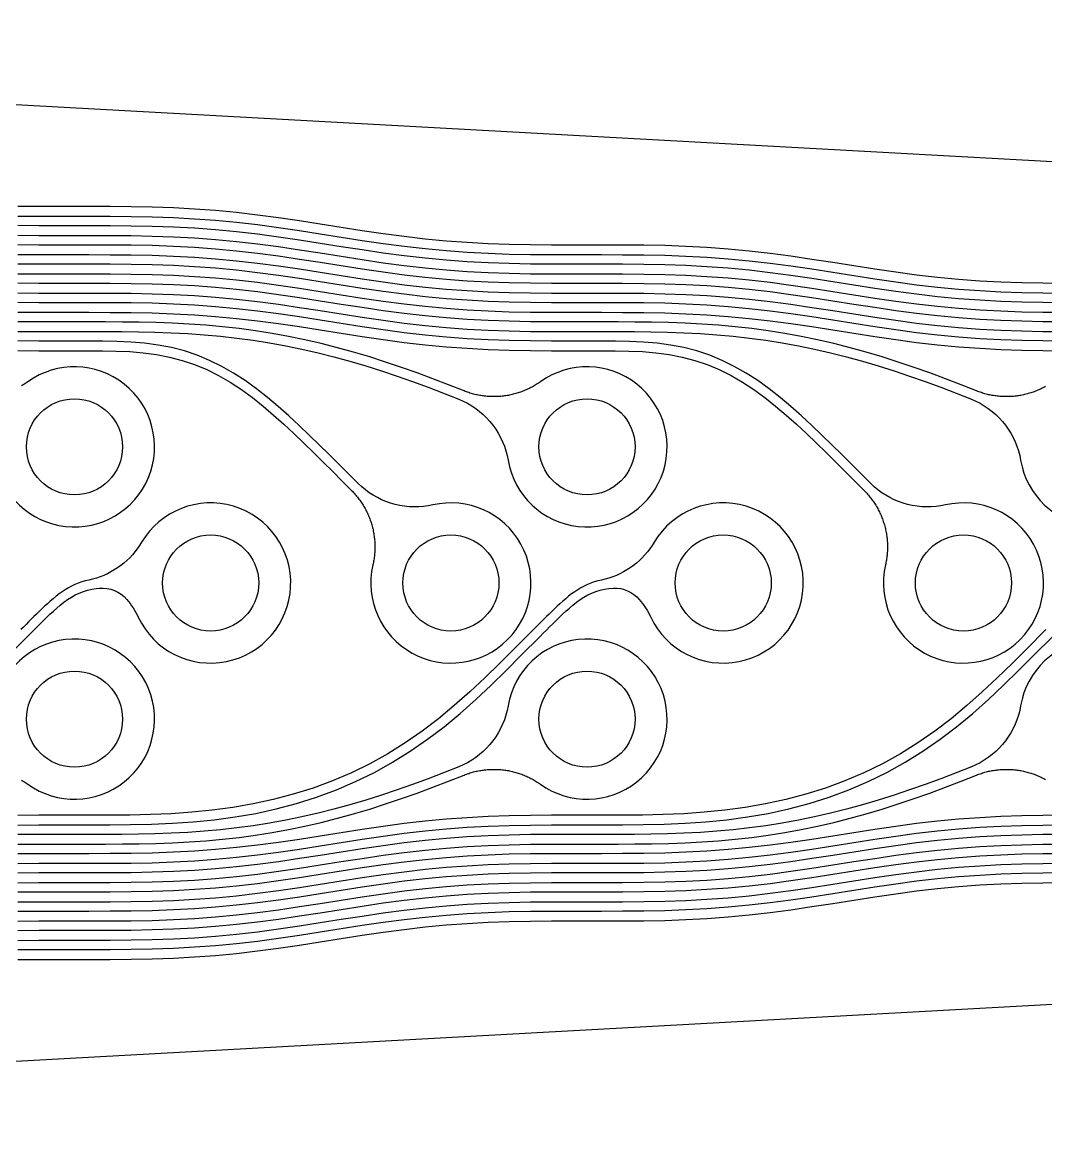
# Model space of a CAD drawing. Header units: millimetres. Extents: x 0 to 17.9, y 0 to 7.6.
# Drawn here: x 17.1205 to 17.4399, y 3.65 to 4 of the extents above; entities that cross this region are included whole.
import ezdxf

# ---------------------------------------------------------------- set-up
doc = ezdxf.new("R2010")
doc.units = ezdxf.units.MM
doc.header["$MEASUREMENT"] = 0
doc.layers.add('Insulation', color=112, linetype='Continuous')
doc.layers.add('Metal', color=52, linetype='Continuous')

msp = doc.modelspace()

# ---------------------------------------------------------------- linework, layer by layer
at = {"layer": 'Insulation'}
msp.add_lwpolyline([(11.14, 4), (16.65229, 4), (17.77679, 3.93821), (17.89, 3.825), (17.77679, 3.71179), (16.65229, 3.65), (11.14, 3.65)], dxfattribs=at)
for centre in [(17.13679, 3.8675), (17.29679, 3.8675), (17.17929, 3.825), (17.25429, 3.825), (17.33929, 3.825), (17.41429, 3.825), (17.13679, 3.7825), (17.29679, 3.7825)]:
    msp.add_circle(centre, 0.015, dxfattribs=at)
at = {"layer": 'Metal'}
for points in [[(17.44569, 3.91851), (17.4391, 3.91856), (17.43251, 3.91869), (17.42593, 3.91892), (17.41935, 3.91927), (17.41279, 3.91976), (17.40623, 3.92038), (17.39968, 3.92113), (17.39313, 3.922), (17.38659, 3.92296), (17.38006, 3.92398), (17.37352, 3.92502), (17.36699, 3.92604), (17.36045, 3.927), (17.3539, 3.92787), (17.34735, 3.92862), (17.34079, 3.92924), (17.33422, 3.92973), (17.32765, 3.93008), (17.32107, 3.93031), (17.31448, 3.93044), (17.30789, 3.93049), (17.30129, 3.9305), (17.29229, 3.9305), (17.28569, 3.93051), (17.2791, 3.93056), (17.27251, 3.93069), (17.26593, 3.93092), (17.25935, 3.93127), (17.25279, 3.93176), (17.24623, 3.93238), (17.23968, 3.93313), (17.23313, 3.934), (17.22659, 3.93496), (17.22006, 3.93598), (17.21352, 3.93702), (17.20699, 3.93804), (17.20045, 3.939), (17.1939, 3.93987), (17.18735, 3.94062), (17.18079, 3.94124), (17.17422, 3.94173), (17.16765, 3.94208), (17.16107, 3.94231), (17.15448, 3.94244), (17.14789, 3.94249), (17.14129, 3.9425), (17.13229, 3.9425), (17.12569, 3.94251), (17.1191, 3.94256)], [(17.1191, 3.93956), (17.12569, 3.93951), (17.13229, 3.9395), (17.14129, 3.9395), (17.14789, 3.93949), (17.15448, 3.93944), (17.16107, 3.93931), (17.16765, 3.93908), (17.17422, 3.93873), (17.18079, 3.93824), (17.18735, 3.93762), (17.1939, 3.93687), (17.20045, 3.936), (17.20699, 3.93504), (17.21352, 3.93402), (17.22006, 3.93298), (17.22659, 3.93196), (17.23313, 3.931), (17.23968, 3.93013), (17.24623, 3.92938), (17.25279, 3.92876), (17.25935, 3.92827), (17.26593, 3.92792), (17.27251, 3.92769), (17.2791, 3.92756), (17.28569, 3.92751), (17.29229, 3.9275), (17.30129, 3.9275), (17.30789, 3.92749), (17.31448, 3.92744), (17.32107, 3.92731), (17.32765, 3.92708), (17.33422, 3.92673), (17.34079, 3.92624), (17.34735, 3.92562), (17.3539, 3.92487), (17.36045, 3.924), (17.36699, 3.92304), (17.37352, 3.92202), (17.38006, 3.92098), (17.38659, 3.91996), (17.39313, 3.919), (17.39968, 3.91813), (17.40623, 3.91738), (17.41279, 3.91676), (17.41935, 3.91627), (17.42593, 3.91592), (17.43251, 3.91569), (17.4391, 3.91556), (17.44569, 3.91551)], [(17.44569, 3.91251), (17.4391, 3.91256), (17.43251, 3.91269), (17.42593, 3.91292), (17.41935, 3.91327), (17.41279, 3.91376), (17.40623, 3.91438), (17.39968, 3.91513), (17.39313, 3.916), (17.38659, 3.91696), (17.38006, 3.91798), (17.37352, 3.91902), (17.36699, 3.92004), (17.36045, 3.921), (17.3539, 3.92187), (17.34735, 3.92262), (17.34079, 3.92324), (17.33422, 3.92373), (17.32765, 3.92408), (17.32107, 3.92431), (17.31448, 3.92444), (17.30789, 3.92449), (17.30129, 3.9245), (17.29229, 3.9245), (17.28569, 3.92451), (17.2791, 3.92456), (17.27251, 3.92469), (17.26593, 3.92492), (17.25935, 3.92527), (17.25279, 3.92576), (17.24623, 3.92638), (17.23968, 3.92713), (17.23313, 3.928), (17.22659, 3.92896), (17.22006, 3.92998), (17.21352, 3.93102), (17.20699, 3.93204), (17.20045, 3.933), (17.1939, 3.93387), (17.18735, 3.93462), (17.18079, 3.93524), (17.17422, 3.93573), (17.16765, 3.93608), (17.16107, 3.93631), (17.15448, 3.93644), (17.14789, 3.93649), (17.14129, 3.9365), (17.13229, 3.9365), (17.12569, 3.93651), (17.1191, 3.93656)], [(17.1191, 3.93356), (17.12569, 3.93351), (17.13229, 3.9335), (17.14129, 3.9335), (17.14789, 3.93349), (17.15448, 3.93344), (17.16107, 3.93331), (17.16765, 3.93308), (17.17422, 3.93273), (17.18079, 3.93224), (17.18735, 3.93162), (17.1939, 3.93087), (17.20045, 3.93), (17.20699, 3.92904), (17.21352, 3.92802), (17.22006, 3.92698), (17.22659, 3.92596), (17.23313, 3.925), (17.23968, 3.92413), (17.24623, 3.92338), (17.25279, 3.92276), (17.25935, 3.92227), (17.26593, 3.92192), (17.27251, 3.92169), (17.2791, 3.92156), (17.28569, 3.92151), (17.29229, 3.9215), (17.30129, 3.9215), (17.30789, 3.92149), (17.31448, 3.92144), (17.32107, 3.92131), (17.32765, 3.92108), (17.33422, 3.92073), (17.34079, 3.92024), (17.34735, 3.91962), (17.3539, 3.91887), (17.36045, 3.918), (17.36699, 3.91704), (17.37352, 3.91602), (17.38006, 3.91498), (17.38659, 3.91396), (17.39313, 3.913), (17.39968, 3.91213), (17.40623, 3.91138), (17.41279, 3.91076), (17.41935, 3.91027), (17.42593, 3.90992), (17.43251, 3.90969), (17.4391, 3.90956), (17.44569, 3.90951)], [(17.44569, 3.90651), (17.4391, 3.90656), (17.43251, 3.90669), (17.42593, 3.90692), (17.41935, 3.90727), (17.41279, 3.90776), (17.40623, 3.90838), (17.39968, 3.90913), (17.39313, 3.91), (17.38659, 3.91096), (17.38006, 3.91198), (17.37352, 3.91302), (17.36699, 3.91404), (17.36045, 3.915), (17.3539, 3.91587), (17.34735, 3.91662), (17.34079, 3.91724), (17.33422, 3.91773), (17.32765, 3.91808), (17.32107, 3.91831), (17.31448, 3.91844), (17.30789, 3.91849), (17.30129, 3.9185), (17.29229, 3.9185), (17.28569, 3.91851), (17.2791, 3.91856), (17.27251, 3.91869), (17.26593, 3.91892), (17.25935, 3.91927), (17.25279, 3.91976), (17.24623, 3.92038), (17.23968, 3.92113), (17.23313, 3.922), (17.22659, 3.92296), (17.22006, 3.92398), (17.21352, 3.92502), (17.20699, 3.92604), (17.20045, 3.927), (17.1939, 3.92787), (17.18735, 3.92862), (17.18079, 3.92924), (17.17422, 3.92973), (17.16765, 3.93008), (17.16107, 3.93031), (17.15448, 3.93044), (17.14789, 3.93049), (17.14129, 3.9305), (17.13229, 3.9305), (17.12569, 3.93051), (17.1191, 3.93056)], [(17.1191, 3.92756), (17.12569, 3.92751), (17.13229, 3.9275), (17.14129, 3.9275), (17.14789, 3.92749), (17.15448, 3.92744), (17.16107, 3.92731), (17.16765, 3.92708), (17.17422, 3.92673), (17.18079, 3.92624), (17.18735, 3.92562), (17.1939, 3.92487), (17.20045, 3.924), (17.20699, 3.92304), (17.21352, 3.92202), (17.22006, 3.92098), (17.22659, 3.91996), (17.23313, 3.919), (17.23968, 3.91813), (17.24623, 3.91738), (17.25279, 3.91676), (17.25935, 3.91627), (17.26593, 3.91592), (17.27251, 3.91569), (17.2791, 3.91556), (17.28569, 3.91551), (17.29229, 3.9155), (17.30129, 3.9155), (17.30789, 3.91549), (17.31448, 3.91544), (17.32107, 3.91531), (17.32765, 3.91508), (17.33422, 3.91473), (17.34079, 3.91424), (17.34735, 3.91362), (17.3539, 3.91287), (17.36045, 3.912), (17.36699, 3.91104), (17.37352, 3.91002), (17.38006, 3.90898), (17.38659, 3.90796), (17.39313, 3.907), (17.39968, 3.90613), (17.40623, 3.90538), (17.41279, 3.90476), (17.41935, 3.90427), (17.42593, 3.90392), (17.43251, 3.90369), (17.4391, 3.90356), (17.44569, 3.90351)], [(17.44569, 3.90051), (17.4391, 3.90056), (17.43251, 3.90069), (17.42593, 3.90092), (17.41935, 3.90127), (17.41279, 3.90176), (17.40623, 3.90238), (17.39968, 3.90313), (17.39313, 3.904), (17.38659, 3.90496), (17.38006, 3.90598), (17.37352, 3.90702), (17.36699, 3.90804), (17.36045, 3.909), (17.3539, 3.90987), (17.34735, 3.91062), (17.34079, 3.91124), (17.33422, 3.91173), (17.32765, 3.91208), (17.32107, 3.91231), (17.31448, 3.91244), (17.30789, 3.91249), (17.30129, 3.9125), (17.29229, 3.9125), (17.28569, 3.91251), (17.2791, 3.91256), (17.27251, 3.91269), (17.26593, 3.91292), (17.25935, 3.91327), (17.25279, 3.91376), (17.24623, 3.91438), (17.23968, 3.91513), (17.23313, 3.916), (17.22659, 3.91696), (17.22006, 3.91798), (17.21352, 3.91902), (17.20699, 3.92004), (17.20045, 3.921), (17.1939, 3.92187), (17.18735, 3.92262), (17.18079, 3.92324), (17.17422, 3.92373), (17.16765, 3.92408), (17.16107, 3.92431), (17.15448, 3.92444), (17.14789, 3.92449), (17.14129, 3.9245), (17.13229, 3.9245), (17.12569, 3.92451), (17.1191, 3.92456)], [(17.1191, 3.92156), (17.12569, 3.92151), (17.13229, 3.9215), (17.14129, 3.9215), (17.14789, 3.92149), (17.15448, 3.92144), (17.16107, 3.92131), (17.16765, 3.92108), (17.17422, 3.92073), (17.18079, 3.92024), (17.18735, 3.91962), (17.1939, 3.91887), (17.20045, 3.918), (17.20699, 3.91704), (17.21352, 3.91602), (17.22006, 3.91498), (17.22659, 3.91396), (17.23313, 3.913), (17.23968, 3.91213), (17.24623, 3.91138), (17.25279, 3.91076), (17.25935, 3.91027), (17.26593, 3.90992), (17.27251, 3.90969), (17.2791, 3.90956), (17.28569, 3.90951), (17.29229, 3.9095), (17.30129, 3.9095), (17.30789, 3.90949), (17.31448, 3.90944), (17.32107, 3.90931), (17.32765, 3.90908), (17.33422, 3.90873), (17.34079, 3.90824), (17.34735, 3.90762), (17.3539, 3.90687), (17.36045, 3.906), (17.36699, 3.90504), (17.37352, 3.90402), (17.38006, 3.90298), (17.38659, 3.90196), (17.39313, 3.901), (17.39968, 3.90013), (17.40623, 3.89938), (17.41279, 3.89876), (17.41935, 3.89827), (17.42593, 3.89792), (17.43251, 3.89769), (17.4391, 3.89756), (17.44569, 3.89751)], [(17.43993, 3.88636), (17.43959, 3.88617), (17.43924, 3.88599), (17.43889, 3.88581), (17.43854, 3.88564), (17.43819, 3.88547), (17.43783, 3.88531), (17.43747, 3.88516), (17.43711, 3.88501), (17.43675, 3.88486), (17.43638, 3.88472), (17.43601, 3.88459), (17.43564, 3.88446), (17.43527, 3.88434), (17.43489, 3.88422), (17.43452, 3.88411), (17.43414, 3.88401), (17.43376, 3.88391), (17.43338, 3.88382), (17.433, 3.88374), (17.43262, 3.88366), (17.43223, 3.88358), (17.43185, 3.88351), (17.43146, 3.88345), (17.43107, 3.8834), (17.43069, 3.88335), (17.4303, 3.8833), (17.42991, 3.88326), (17.42952, 3.88323), (17.42913, 3.88321), (17.42873, 3.88319), (17.42834, 3.88318), (17.42795, 3.88317), (17.42756, 3.88317), (17.42717, 3.88317), (17.42677, 3.88318), (17.42638, 3.8832), (17.42599, 3.88323), (17.4256, 3.88325), (17.42521, 3.88329), (17.42482, 3.88333), (17.42444, 3.88338), (17.42405, 3.88343), (17.42366, 3.88349), (17.42328, 3.88356), (17.4229, 3.88363), (17.42251, 3.88371), (17.42213, 3.88379), (17.42175, 3.88388), (17.42137, 3.88398), (17.421, 3.88408), (17.42062, 3.88419), (17.42025, 3.8843), (17.41987, 3.88442), (17.4195, 3.88455), (17.41913, 3.88468), (17.41877, 3.88482), (17.4184, 3.88496), (17.41355, 3.88688), (17.40868, 3.88875), (17.40378, 3.89057), (17.39886, 3.89231), (17.39391, 3.89398), (17.38894, 3.89556), (17.38393, 3.89705), (17.37889, 3.89843), (17.37383, 3.89972), (17.36874, 3.90089), (17.36363, 3.90194), (17.3585, 3.90288), (17.35334, 3.9037), (17.34818, 3.9044), (17.343, 3.90498), (17.3378, 3.90545), (17.3326, 3.90582), (17.32739, 3.9061), (17.32218, 3.90629), (17.31696, 3.90641), (17.31174, 3.90647), (17.30651, 3.9065), (17.30129, 3.9065), (17.29229, 3.9065), (17.28569, 3.90651), (17.2791, 3.90656), (17.27251, 3.90669), (17.26593, 3.90692), (17.25935, 3.90727), (17.25279, 3.90776), (17.24623, 3.90838), (17.23968, 3.90913), (17.23313, 3.91), (17.22659, 3.91096), (17.22006, 3.91198), (17.21352, 3.91302), (17.20699, 3.91404), (17.20045, 3.915), (17.1939, 3.91587), (17.18735, 3.91662), (17.18079, 3.91724), (17.17422, 3.91773), (17.16765, 3.91808), (17.16107, 3.91831), (17.15448, 3.91844), (17.14789, 3.91849), (17.14129, 3.9185), (17.13229, 3.9185), (17.12569, 3.91851), (17.1191, 3.91856)], [(17.44005, 3.81045), (17.43405, 3.80445), (17.42947, 3.7999), (17.42486, 3.79539), (17.42016, 3.79098), (17.41535, 3.78671), (17.41041, 3.78262), (17.40531, 3.77874), (17.40005, 3.77509), (17.39461, 3.7717), (17.389, 3.76858), (17.38323, 3.76575), (17.37731, 3.76322), (17.37126, 3.76099), (17.3651, 3.75905), (17.35885, 3.7574), (17.35254, 3.75603), (17.34618, 3.75492), (17.33979, 3.75406), (17.33338, 3.75343), (17.32696, 3.75298), (17.32054, 3.75271), (17.31412, 3.75256), (17.3077, 3.75251), (17.30129, 3.7525), (17.29229, 3.7525), (17.28569, 3.75249), (17.2791, 3.75244), (17.27251, 3.75231), (17.26593, 3.75208), (17.25935, 3.75173), (17.25279, 3.75124), (17.24623, 3.75062), (17.23968, 3.74987), (17.23313, 3.749), (17.22659, 3.74804), (17.22006, 3.74702), (17.21352, 3.74598), (17.20699, 3.74496), (17.20045, 3.744), (17.1939, 3.74313), (17.18735, 3.74238), (17.18079, 3.74176), (17.17422, 3.74127), (17.16765, 3.74092), (17.16107, 3.74069), (17.15448, 3.74056), (17.14789, 3.74051), (17.14129, 3.7405), (17.13229, 3.7405), (17.12569, 3.74049), (17.1191, 3.74044)], [(17.1191, 3.73744), (17.12569, 3.73749), (17.13229, 3.7375), (17.14129, 3.7375), (17.14789, 3.73751), (17.15448, 3.73756), (17.16107, 3.73769), (17.16765, 3.73792), (17.17422, 3.73827), (17.18079, 3.73876), (17.18735, 3.73938), (17.1939, 3.74013), (17.20045, 3.741), (17.20699, 3.74196), (17.21352, 3.74298), (17.22006, 3.74402), (17.22659, 3.74504), (17.23313, 3.746), (17.23968, 3.74687), (17.24623, 3.74762), (17.25279, 3.74824), (17.25935, 3.74873), (17.26593, 3.74908), (17.27251, 3.74931), (17.2791, 3.74944), (17.28569, 3.74949), (17.29229, 3.7495), (17.30129, 3.7495), (17.30781, 3.74951), (17.31432, 3.74956), (17.32085, 3.74971), (17.32737, 3.74999), (17.33389, 3.75044), (17.34041, 3.75109), (17.3469, 3.75197), (17.35336, 3.75309), (17.35977, 3.75449), (17.36612, 3.75617), (17.37238, 3.75814), (17.37853, 3.76042), (17.38455, 3.76299), (17.39041, 3.76587), (17.3961, 3.76904), (17.40162, 3.77249), (17.40697, 3.7762), (17.41215, 3.78014), (17.41717, 3.7843), (17.42206, 3.78864), (17.42683, 3.79312), (17.43152, 3.7977), (17.43617, 3.80233), (17.44217, 3.80833)], [(17.1191, 3.73144), (17.12569, 3.73149), (17.13229, 3.7315), (17.14129, 3.7315), (17.14789, 3.73151), (17.15448, 3.73156), (17.16107, 3.73169), (17.16765, 3.73192), (17.17422, 3.73227), (17.18079, 3.73276), (17.18735, 3.73338), (17.1939, 3.73413), (17.20045, 3.735), (17.20699, 3.73596), (17.21352, 3.73698), (17.22006, 3.73802), (17.22659, 3.73904), (17.23313, 3.74), (17.23968, 3.74087), (17.24623, 3.74162), (17.25279, 3.74224), (17.25935, 3.74273), (17.26593, 3.74308), (17.27251, 3.74331), (17.2791, 3.74344), (17.28569, 3.74349), (17.29229, 3.7435), (17.30129, 3.7435), (17.30651, 3.7435), (17.31174, 3.74353), (17.31696, 3.74359), (17.32218, 3.74371), (17.32739, 3.7439), (17.3326, 3.74418), (17.3378, 3.74455), (17.343, 3.74502), (17.34818, 3.7456), (17.35334, 3.7463), (17.3585, 3.74712), (17.36363, 3.74806), (17.36874, 3.74911), (17.37383, 3.75028), (17.37889, 3.75157), (17.38393, 3.75295), (17.38894, 3.75444), (17.39391, 3.75602), (17.39886, 3.75769), (17.40378, 3.75943), (17.40868, 3.76125), (17.41355, 3.76312), (17.4184, 3.76504), (17.41877, 3.76518), (17.41913, 3.76532), (17.4195, 3.76545), (17.41987, 3.76558), (17.42025, 3.7657), (17.42062, 3.76581), (17.421, 3.76592), (17.42137, 3.76602), (17.42175, 3.76612), (17.42213, 3.76621), (17.42252, 3.76629), (17.4229, 3.76637), (17.42328, 3.76644), (17.42367, 3.76651), (17.42406, 3.76657), (17.42445, 3.76662), (17.42483, 3.76667), (17.42522, 3.76671), (17.42561, 3.76675), (17.42601, 3.76678), (17.4264, 3.7668), (17.42679, 3.76682), (17.42718, 3.76683), (17.42757, 3.76683), (17.42796, 3.76683), (17.42835, 3.76682), (17.42875, 3.76681), (17.42914, 3.76679), (17.42953, 3.76677), (17.42992, 3.76673), (17.43031, 3.7667), (17.43069, 3.76665), (17.43108, 3.7666), (17.43147, 3.76655), (17.43186, 3.76649), (17.43224, 3.76642), (17.43263, 3.76634), (17.43301, 3.76626), (17.43339, 3.76618), (17.43378, 3.76608), (17.43415, 3.76599), (17.43453, 3.76588), (17.43491, 3.76577), (17.43528, 3.76566), (17.43565, 3.76553), (17.43602, 3.76541), (17.43639, 3.76527), (17.43676, 3.76514), (17.43712, 3.76499), (17.43748, 3.76484), (17.43784, 3.76469), (17.43819, 3.76452), (17.43855, 3.76436), (17.4389, 3.76419), (17.43925, 3.76401), (17.43959, 3.76382), (17.43993, 3.76364)], [(17.44569, 3.75249), (17.4391, 3.75244), (17.43251, 3.75231), (17.42593, 3.75208), (17.41935, 3.75173), (17.41279, 3.75124), (17.40623, 3.75062), (17.39968, 3.74987), (17.39313, 3.749), (17.38659, 3.74804), (17.38006, 3.74702), (17.37352, 3.74598), (17.36699, 3.74496), (17.36045, 3.744), (17.3539, 3.74313), (17.34735, 3.74238), (17.34079, 3.74176), (17.33422, 3.74127), (17.32765, 3.74092), (17.32107, 3.74069), (17.31448, 3.74056), (17.30789, 3.74051), (17.30129, 3.7405), (17.29229, 3.7405), (17.28569, 3.74049), (17.2791, 3.74044), (17.27251, 3.74031), (17.26593, 3.74008), (17.25935, 3.73973), (17.25279, 3.73924), (17.24623, 3.73862), (17.23968, 3.73787), (17.23313, 3.737), (17.22659, 3.73604), (17.22006, 3.73502), (17.21352, 3.73398), (17.20699, 3.73296), (17.20045, 3.732), (17.1939, 3.73113), (17.18735, 3.73038), (17.18079, 3.72976), (17.17422, 3.72927), (17.16765, 3.72892), (17.16107, 3.72869), (17.15448, 3.72856), (17.14789, 3.72851), (17.14129, 3.7285), (17.13229, 3.7285), (17.12569, 3.72849), (17.1191, 3.72844)], [(17.1191, 3.72544), (17.12569, 3.72549), (17.13229, 3.7255), (17.14129, 3.7255), (17.14789, 3.72551), (17.15448, 3.72556), (17.16107, 3.72569), (17.16765, 3.72592), (17.17422, 3.72627), (17.18079, 3.72676), (17.18735, 3.72738), (17.1939, 3.72813), (17.20045, 3.729), (17.20699, 3.72996), (17.21352, 3.73098), (17.22006, 3.73202), (17.22659, 3.73304), (17.23313, 3.734), (17.23968, 3.73487), (17.24623, 3.73562), (17.25279, 3.73624), (17.25935, 3.73673), (17.26593, 3.73708), (17.27251, 3.73731), (17.2791, 3.73744), (17.28569, 3.73749), (17.29229, 3.7375), (17.30129, 3.7375), (17.30789, 3.73751), (17.31448, 3.73756), (17.32107, 3.73769), (17.32765, 3.73792), (17.33422, 3.73827), (17.34079, 3.73876), (17.34735, 3.73938), (17.3539, 3.74013), (17.36045, 3.741), (17.36699, 3.74196), (17.37352, 3.74298), (17.38006, 3.74402), (17.38659, 3.74504), (17.39313, 3.746), (17.39968, 3.74687), (17.40623, 3.74762), (17.41279, 3.74824), (17.41935, 3.74873), (17.42593, 3.74908), (17.43251, 3.74931), (17.4391, 3.74944), (17.44569, 3.74949)], [(17.44569, 3.74649), (17.4391, 3.74644), (17.43251, 3.74631), (17.42593, 3.74608), (17.41935, 3.74573), (17.41279, 3.74524), (17.40623, 3.74462), (17.39968, 3.74387), (17.39313, 3.743), (17.38659, 3.74204), (17.38006, 3.74102), (17.37352, 3.73998), (17.36699, 3.73896), (17.36045, 3.738), (17.3539, 3.73713), (17.34735, 3.73638), (17.34079, 3.73576), (17.33422, 3.73527), (17.32765, 3.73492), (17.32107, 3.73469), (17.31448, 3.73456), (17.30789, 3.73451), (17.30129, 3.7345), (17.29229, 3.7345), (17.28569, 3.73449), (17.2791, 3.73444), (17.27251, 3.73431), (17.26593, 3.73408), (17.25935, 3.73373), (17.25279, 3.73324), (17.24623, 3.73262), (17.23968, 3.73187), (17.23313, 3.731), (17.22659, 3.73004), (17.22006, 3.72902), (17.21352, 3.72798), (17.20699, 3.72696), (17.20045, 3.726), (17.1939, 3.72513), (17.18735, 3.72438), (17.18079, 3.72376), (17.17422, 3.72327), (17.16765, 3.72292), (17.16107, 3.72269), (17.15448, 3.72256), (17.14789, 3.72251), (17.14129, 3.7225), (17.13229, 3.7225), (17.12569, 3.72249), (17.1191, 3.72244)], [(17.1191, 3.71944), (17.12569, 3.71949), (17.13229, 3.7195), (17.14129, 3.7195), (17.14789, 3.71951), (17.15448, 3.71956), (17.16107, 3.71969), (17.16765, 3.71992), (17.17422, 3.72027), (17.18079, 3.72076), (17.18735, 3.72138), (17.1939, 3.72213), (17.20045, 3.723), (17.20699, 3.72396), (17.21352, 3.72498), (17.22006, 3.72602), (17.22659, 3.72704), (17.23313, 3.728), (17.23968, 3.72887), (17.24623, 3.72962), (17.25279, 3.73024), (17.25935, 3.73073), (17.26593, 3.73108), (17.27251, 3.73131), (17.2791, 3.73144), (17.28569, 3.73149), (17.29229, 3.7315), (17.30129, 3.7315), (17.30789, 3.73151), (17.31448, 3.73156), (17.32107, 3.73169), (17.32765, 3.73192), (17.33422, 3.73227), (17.34079, 3.73276), (17.34735, 3.73338), (17.3539, 3.73413), (17.36045, 3.735), (17.36699, 3.73596), (17.37352, 3.73698), (17.38006, 3.73802), (17.38659, 3.73904), (17.39313, 3.74), (17.39968, 3.74087), (17.40623, 3.74162), (17.41279, 3.74224), (17.41935, 3.74273), (17.42593, 3.74308), (17.43251, 3.74331), (17.4391, 3.74344), (17.44569, 3.74349)], [(17.44569, 3.74049), (17.4391, 3.74044), (17.43251, 3.74031), (17.42593, 3.74008), (17.41935, 3.73973), (17.41279, 3.73924), (17.40623, 3.73862), (17.39968, 3.73787), (17.39313, 3.737), (17.38659, 3.73604), (17.38006, 3.73502), (17.37352, 3.73398), (17.36699, 3.73296), (17.36045, 3.732), (17.3539, 3.73113), (17.34735, 3.73038), (17.34079, 3.72976), (17.33422, 3.72927), (17.32765, 3.72892), (17.32107, 3.72869), (17.31448, 3.72856), (17.30789, 3.72851), (17.30129, 3.7285), (17.29229, 3.7285), (17.28569, 3.72849), (17.2791, 3.72844), (17.27251, 3.72831), (17.26593, 3.72808), (17.25935, 3.72773), (17.25279, 3.72724), (17.24623, 3.72662), (17.23968, 3.72587), (17.23313, 3.725), (17.22659, 3.72404), (17.22006, 3.72302), (17.21352, 3.72198), (17.20699, 3.72096), (17.20045, 3.72), (17.1939, 3.71913), (17.18735, 3.71838), (17.18079, 3.71776), (17.17422, 3.71727), (17.16765, 3.71692), (17.16107, 3.71669), (17.15448, 3.71656), (17.14789, 3.71651), (17.14129, 3.7165), (17.13229, 3.7165), (17.12569, 3.71649), (17.1191, 3.71644)], [(17.1191, 3.71344), (17.12569, 3.71349), (17.13229, 3.7135), (17.14129, 3.7135), (17.14789, 3.71351), (17.15448, 3.71356), (17.16107, 3.71369), (17.16765, 3.71392), (17.17422, 3.71427), (17.18079, 3.71476), (17.18735, 3.71538), (17.1939, 3.71613), (17.20045, 3.717), (17.20699, 3.71796), (17.21352, 3.71898), (17.22006, 3.72002), (17.22659, 3.72104), (17.23313, 3.722), (17.23968, 3.72287), (17.24623, 3.72362), (17.25279, 3.72424), (17.25935, 3.72473), (17.26593, 3.72508), (17.27251, 3.72531), (17.2791, 3.72544), (17.28569, 3.72549), (17.29229, 3.7255), (17.30129, 3.7255), (17.30789, 3.72551), (17.31448, 3.72556), (17.32107, 3.72569), (17.32765, 3.72592), (17.33422, 3.72627), (17.34079, 3.72676), (17.34735, 3.72738), (17.3539, 3.72813), (17.36045, 3.729), (17.36699, 3.72996), (17.37352, 3.73098), (17.38006, 3.73202), (17.38659, 3.73304), (17.39313, 3.734), (17.39968, 3.73487), (17.40623, 3.73562), (17.41279, 3.73624), (17.41935, 3.73673), (17.42593, 3.73708), (17.43251, 3.73731), (17.4391, 3.73744), (17.44569, 3.73749)], [(17.44569, 3.73449), (17.4391, 3.73444), (17.43251, 3.73431), (17.42593, 3.73408), (17.41935, 3.73373), (17.41279, 3.73324), (17.40623, 3.73262), (17.39968, 3.73187), (17.39313, 3.731), (17.38659, 3.73004), (17.38006, 3.72902), (17.37352, 3.72798), (17.36699, 3.72696), (17.36045, 3.726), (17.3539, 3.72513), (17.34735, 3.72438), (17.34079, 3.72376), (17.33422, 3.72327), (17.32765, 3.72292), (17.32107, 3.72269), (17.31448, 3.72256), (17.30789, 3.72251), (17.30129, 3.7225), (17.29229, 3.7225), (17.28569, 3.72249), (17.2791, 3.72244), (17.27251, 3.72231), (17.26593, 3.72208), (17.25935, 3.72173), (17.25279, 3.72124), (17.24623, 3.72062), (17.23968, 3.71987), (17.23313, 3.719), (17.22659, 3.71804), (17.22006, 3.71702), (17.21352, 3.71598), (17.20699, 3.71496), (17.20045, 3.714), (17.1939, 3.71313), (17.18735, 3.71238), (17.18079, 3.71176), (17.17422, 3.71127), (17.16765, 3.71092), (17.16107, 3.71069), (17.15448, 3.71056), (17.14789, 3.71051), (17.14129, 3.7105), (17.13229, 3.7105), (17.12569, 3.71049), (17.1191, 3.71044)], [(17.1191, 3.70744), (17.12569, 3.70749), (17.13229, 3.7075), (17.14129, 3.7075), (17.14789, 3.70751), (17.15448, 3.70756), (17.16107, 3.70769), (17.16765, 3.70792), (17.17422, 3.70827), (17.18079, 3.70876), (17.18735, 3.70938), (17.1939, 3.71013), (17.20045, 3.711), (17.20699, 3.71196), (17.21352, 3.71298), (17.22006, 3.71402), (17.22659, 3.71504), (17.23313, 3.716), (17.23968, 3.71687), (17.24623, 3.71762), (17.25279, 3.71824), (17.25935, 3.71873), (17.26593, 3.71908), (17.27251, 3.71931), (17.2791, 3.71944), (17.28569, 3.71949), (17.29229, 3.7195), (17.30129, 3.7195), (17.30789, 3.71951), (17.31448, 3.71956), (17.32107, 3.71969), (17.32765, 3.71992), (17.33422, 3.72027), (17.34079, 3.72076), (17.34735, 3.72138), (17.3539, 3.72213), (17.36045, 3.723), (17.36699, 3.72396), (17.37352, 3.72498), (17.38006, 3.72602), (17.38659, 3.72704), (17.39313, 3.728), (17.39968, 3.72887), (17.40623, 3.72962), (17.41279, 3.73024), (17.41935, 3.73073), (17.42593, 3.73108), (17.43251, 3.73131), (17.4391, 3.73144), (17.44569, 3.73149)]]:
    msp.add_lwpolyline(points, dxfattribs=at)
for points in [[(17.1191, 3.91556), (17.12569, 3.91551), (17.13229, 3.9155), (17.14129, 3.9155), (17.14789, 3.91549), (17.15448, 3.91544), (17.16107, 3.91531), (17.16765, 3.91508), (17.17422, 3.91473), (17.18079, 3.91424), (17.18735, 3.91362), (17.1939, 3.91287), (17.20045, 3.912), (17.20699, 3.91104), (17.21352, 3.91002), (17.22006, 3.90898), (17.22659, 3.90796), (17.23313, 3.907), (17.23968, 3.90613), (17.24623, 3.90538), (17.25279, 3.90476), (17.25935, 3.90427), (17.26593, 3.90392), (17.27251, 3.90369), (17.2791, 3.90356), (17.28569, 3.90351), (17.29229, 3.9035), (17.30129, 3.9035), (17.30644, 3.9035), (17.31159, 3.90347), (17.31674, 3.90341), (17.32188, 3.90329), (17.32702, 3.90311), (17.33216, 3.90284), (17.33729, 3.90248), (17.3424, 3.90201), (17.34751, 3.90144), (17.35261, 3.90076), (17.35769, 3.89996), (17.36275, 3.89904), (17.36779, 3.89801), (17.37281, 3.89686), (17.3778, 3.89561), (17.38277, 3.89425), (17.3877, 3.89279), (17.39261, 3.89124), (17.39749, 3.8896), (17.40235, 3.88789), (17.40718, 3.88611), (17.41198, 3.88427), (17.41677, 3.88238), (17.41814, 3.88178), (17.41948, 3.8811), (17.42078, 3.88034), (17.42203, 3.8795), (17.42323, 3.87859), (17.42437, 3.8776), (17.42545, 3.87656), (17.42646, 3.87545), (17.42741, 3.87428), (17.42828, 3.87305), (17.42907, 3.87177), (17.42979, 3.87045), (17.43043, 3.86909), (17.43099, 3.86769), (17.43146, 3.86626), (17.43184, 3.86481), (17.43214, 3.86333, 3.486501), (17.44224, 3.88783)], [(17.1191, 3.90956), (17.12569, 3.90951), (17.13229, 3.9095), (17.14129, 3.9095), (17.14789, 3.90949), (17.15448, 3.90944), (17.16107, 3.90931), (17.16765, 3.90908), (17.17422, 3.90873), (17.18079, 3.90824), (17.18735, 3.90762), (17.1939, 3.90687), (17.20045, 3.906), (17.20699, 3.90504), (17.21352, 3.90402), (17.22006, 3.90298), (17.22659, 3.90196), (17.23313, 3.901), (17.23968, 3.90013), (17.24623, 3.89938), (17.25279, 3.89876), (17.25935, 3.89827), (17.26593, 3.89792), (17.27251, 3.89769), (17.2791, 3.89756), (17.28569, 3.89751), (17.29229, 3.8975), (17.30129, 3.8975), (17.30558, 3.89749), (17.30984, 3.89742), (17.31408, 3.89722), (17.31826, 3.89687), (17.32238, 3.89631), (17.32643, 3.89552), (17.33039, 3.89448), (17.33427, 3.89317), (17.33806, 3.8916), (17.34176, 3.88976), (17.34536, 3.88768), (17.34888, 3.88537), (17.35231, 3.88287), (17.35565, 3.88022), (17.35893, 3.87744), (17.36214, 3.87458), (17.36528, 3.87166), (17.36838, 3.8687), (17.37142, 3.86573), (17.37443, 3.86275), (17.3774, 3.85979), (17.38034, 3.85684), (17.38327, 3.85391), (17.38355, 3.85362), (17.38382, 3.85334), (17.38409, 3.85305), (17.38435, 3.85275), (17.38461, 3.85245), (17.38486, 3.85215), (17.38511, 3.85184), (17.38535, 3.85153), (17.38559, 3.85122), (17.38583, 3.8509), (17.38606, 3.85058), (17.38628, 3.85025), (17.3865, 3.84992), (17.38671, 3.84959), (17.38692, 3.84926), (17.38712, 3.84892), (17.38732, 3.84857), (17.38751, 3.84823), (17.3877, 3.84788), (17.38788, 3.84753), (17.38806, 3.84717), (17.38823, 3.84682), (17.38839, 3.84646), (17.38855, 3.84609), (17.3887, 3.84573), (17.38885, 3.84536), (17.38899, 3.845), (17.38913, 3.84462), (17.38925, 3.84425), (17.38938, 3.84388), (17.3895, 3.8435), (17.38961, 3.84312), (17.38971, 3.84274), (17.38981, 3.84236), (17.38991, 3.84197), (17.38999, 3.84159), (17.39007, 3.8412), (17.39015, 3.84081), (17.39022, 3.84042), (17.39028, 3.84003), (17.39034, 3.83964), (17.39039, 3.83925), (17.39043, 3.83886), (17.39047, 3.83846), (17.3905, 3.83807), (17.39053, 3.83768), (17.39055, 3.83728), (17.39056, 3.83689), (17.39057, 3.83649), (17.39057, 3.8361), (17.39056, 3.83571), (17.39055, 3.83531), (17.39054, 3.83492), (17.39051, 3.83453), (17.39048, 3.83413), (17.39044, 3.83374), (17.3904, 3.83335), (17.39035, 3.83296), (17.3903, 3.83257), (17.39024, 3.83218), (17.39017, 3.83179), (17.3901, 3.8314), (17.39002, 3.83101), (17.38993, 3.83062, 3.486883), (17.40867, 3.84936), (17.40721, 3.84907), (17.40573, 3.84887), (17.40425, 3.84875), (17.40276, 3.84873), (17.40127, 3.84879), (17.39979, 3.84894), (17.39832, 3.84917), (17.39687, 3.8495), (17.39544, 3.84991), (17.39403, 3.8504), (17.39266, 3.85098), (17.39133, 3.85164), (17.39003, 3.85238), (17.38878, 3.85319), (17.38759, 3.85408), (17.38644, 3.85503), (17.38536, 3.85606), (17.38236, 3.85906), (17.37934, 3.86207), (17.3763, 3.86511), (17.37321, 3.86815), (17.37009, 3.87118), (17.36691, 3.8742), (17.36368, 3.87718), (17.36039, 3.8801), (17.35703, 3.88292), (17.35359, 3.88562), (17.35007, 3.88817), (17.34646, 3.89051), (17.34276, 3.89263), (17.33896, 3.8945), (17.33508, 3.8961), (17.3311, 3.89743), (17.32703, 3.89848), (17.32288, 3.89929), (17.31866, 3.89986), (17.31438, 3.90022), (17.31004, 3.90041), (17.30568, 3.90049), (17.30129, 3.9005), (17.29229, 3.9005), (17.28569, 3.90051), (17.2791, 3.90056), (17.27251, 3.90069), (17.26593, 3.90092), (17.25935, 3.90127), (17.25279, 3.90176), (17.24623, 3.90238), (17.23968, 3.90313), (17.23313, 3.904), (17.22659, 3.90496), (17.22006, 3.90598), (17.21352, 3.90702), (17.20699, 3.90804), (17.20045, 3.909), (17.1939, 3.90987), (17.18735, 3.91062), (17.18079, 3.91124), (17.17422, 3.91173), (17.16765, 3.91208), (17.16107, 3.91231), (17.15448, 3.91244), (17.14789, 3.91249), (17.14129, 3.9125), (17.13229, 3.9125), (17.12569, 3.91251), (17.1191, 3.91256)], [(17.1191, 3.90356), (17.12569, 3.90351), (17.13229, 3.9035), (17.14129, 3.9035), (17.14644, 3.9035), (17.15159, 3.90347), (17.15674, 3.90341), (17.16188, 3.90329), (17.16702, 3.90311), (17.17216, 3.90284), (17.17729, 3.90248), (17.1824, 3.90201), (17.18751, 3.90144), (17.19261, 3.90076), (17.19769, 3.89996), (17.20275, 3.89904), (17.20779, 3.89801), (17.21281, 3.89686), (17.2178, 3.89561), (17.22277, 3.89425), (17.2277, 3.89279), (17.23261, 3.89124), (17.23749, 3.8896), (17.24235, 3.88789), (17.24718, 3.88611), (17.25198, 3.88427), (17.25677, 3.88238), (17.25814, 3.88178), (17.25948, 3.8811), (17.26078, 3.88034), (17.26203, 3.8795), (17.26323, 3.87859), (17.26437, 3.8776), (17.26545, 3.87656), (17.26646, 3.87545), (17.26741, 3.87428), (17.26828, 3.87305), (17.26907, 3.87177), (17.26979, 3.87045), (17.27043, 3.86909), (17.27099, 3.86769), (17.27146, 3.86626), (17.27184, 3.86481), (17.27214, 3.86333, 3.486501), (17.28224, 3.88783), (17.28192, 3.88761), (17.2816, 3.88739), (17.28127, 3.88717), (17.28094, 3.88696), (17.28061, 3.88676), (17.28027, 3.88656), (17.27993, 3.88636), (17.27959, 3.88617), (17.27924, 3.88599), (17.27889, 3.88581), (17.27854, 3.88564), (17.27819, 3.88547), (17.27783, 3.88531), (17.27747, 3.88516), (17.27711, 3.88501), (17.27675, 3.88486), (17.27638, 3.88472), (17.27601, 3.88459), (17.27564, 3.88446), (17.27527, 3.88434), (17.27489, 3.88422), (17.27452, 3.88411), (17.27414, 3.88401), (17.27376, 3.88391), (17.27338, 3.88382), (17.273, 3.88374), (17.27262, 3.88366), (17.27223, 3.88358), (17.27185, 3.88351), (17.27146, 3.88345), (17.27107, 3.8834), (17.27069, 3.88335), (17.2703, 3.8833), (17.26991, 3.88326), (17.26952, 3.88323), (17.26913, 3.88321), (17.26873, 3.88319), (17.26834, 3.88318), (17.26795, 3.88317), (17.26756, 3.88317), (17.26717, 3.88317), (17.26677, 3.88318), (17.26638, 3.8832), (17.26599, 3.88323), (17.2656, 3.88325), (17.26521, 3.88329), (17.26482, 3.88333), (17.26444, 3.88338), (17.26405, 3.88343), (17.26366, 3.88349), (17.26328, 3.88356), (17.2629, 3.88363), (17.26251, 3.88371), (17.26213, 3.88379), (17.26175, 3.88388), (17.26137, 3.88398), (17.261, 3.88408), (17.26062, 3.88419), (17.26025, 3.8843), (17.25987, 3.88442), (17.2595, 3.88455), (17.25913, 3.88468), (17.25877, 3.88482), (17.2584, 3.88496), (17.25355, 3.88688), (17.24868, 3.88875), (17.24378, 3.89057), (17.23886, 3.89231), (17.23391, 3.89398), (17.22894, 3.89556), (17.22393, 3.89705), (17.21889, 3.89843), (17.21383, 3.89972), (17.20874, 3.90089), (17.20363, 3.90194), (17.1985, 3.90288), (17.19334, 3.9037), (17.18818, 3.9044), (17.183, 3.90498), (17.1778, 3.90545), (17.1726, 3.90582), (17.16739, 3.9061), (17.16218, 3.90629), (17.15696, 3.90641), (17.15174, 3.90647), (17.14651, 3.9065), (17.14129, 3.9065), (17.13229, 3.9065), (17.12569, 3.90651), (17.1191, 3.90656)], [(17.1191, 3.89756), (17.12569, 3.89751), (17.13229, 3.8975), (17.14129, 3.8975), (17.14558, 3.89749), (17.14984, 3.89742), (17.15408, 3.89722), (17.15826, 3.89687), (17.16238, 3.89631), (17.16643, 3.89552), (17.17039, 3.89448), (17.17427, 3.89317), (17.17806, 3.8916), (17.18176, 3.88976), (17.18536, 3.88768), (17.18888, 3.88537), (17.19231, 3.88287), (17.19565, 3.88022), (17.19893, 3.87744), (17.20214, 3.87458), (17.20528, 3.87166), (17.20838, 3.8687), (17.21142, 3.86573), (17.21443, 3.86275), (17.2174, 3.85979), (17.22034, 3.85684), (17.22327, 3.85391), (17.22355, 3.85362), (17.22382, 3.85334), (17.22409, 3.85305), (17.22435, 3.85275), (17.22461, 3.85245), (17.22486, 3.85215), (17.22511, 3.85184), (17.22535, 3.85153), (17.22559, 3.85122), (17.22583, 3.8509), (17.22606, 3.85058), (17.22628, 3.85025), (17.2265, 3.84992), (17.22671, 3.84959), (17.22692, 3.84926), (17.22712, 3.84892), (17.22732, 3.84857), (17.22751, 3.84823), (17.2277, 3.84788), (17.22788, 3.84753), (17.22806, 3.84717), (17.22823, 3.84682), (17.22839, 3.84646), (17.22855, 3.84609), (17.2287, 3.84573), (17.22885, 3.84536), (17.22899, 3.845), (17.22913, 3.84462), (17.22925, 3.84425), (17.22938, 3.84388), (17.2295, 3.8435), (17.22961, 3.84312), (17.22971, 3.84274), (17.22981, 3.84236), (17.22991, 3.84197), (17.22999, 3.84159), (17.23007, 3.8412), (17.23015, 3.84081), (17.23022, 3.84042), (17.23028, 3.84003), (17.23034, 3.83964), (17.23039, 3.83925), (17.23043, 3.83886), (17.23047, 3.83846), (17.2305, 3.83807), (17.23053, 3.83768), (17.23055, 3.83728), (17.23056, 3.83689), (17.23057, 3.83649), (17.23057, 3.8361), (17.23056, 3.83571), (17.23055, 3.83531), (17.23054, 3.83492), (17.23051, 3.83453), (17.23048, 3.83413), (17.23044, 3.83374), (17.2304, 3.83335), (17.23035, 3.83296), (17.2303, 3.83257), (17.23024, 3.83218), (17.23017, 3.83179), (17.2301, 3.8314), (17.23002, 3.83101), (17.22993, 3.83062, 3.486883), (17.24867, 3.84936), (17.24721, 3.84907), (17.24573, 3.84887), (17.24425, 3.84875), (17.24276, 3.84873), (17.24127, 3.84879), (17.23979, 3.84894), (17.23832, 3.84917), (17.23687, 3.8495), (17.23544, 3.84991), (17.23403, 3.8504), (17.23266, 3.85098), (17.23133, 3.85164), (17.23003, 3.85238), (17.22878, 3.85319), (17.22759, 3.85408), (17.22644, 3.85503), (17.22536, 3.85606), (17.22236, 3.85906), (17.21934, 3.86207), (17.2163, 3.86511), (17.21321, 3.86815), (17.21009, 3.87118), (17.20691, 3.8742), (17.20368, 3.87718), (17.20039, 3.8801), (17.19703, 3.88292), (17.19359, 3.88562), (17.19007, 3.88817), (17.18646, 3.89051), (17.18276, 3.89263), (17.17896, 3.8945), (17.17508, 3.8961), (17.1711, 3.89743), (17.16703, 3.89848), (17.16288, 3.89929), (17.15866, 3.89986), (17.15438, 3.90022), (17.15004, 3.90041), (17.14568, 3.90049), (17.14129, 3.9005), (17.13229, 3.9005), (17.12569, 3.90051), (17.1191, 3.90056)], [(17.11214, 3.86333, 3.486501), (17.12224, 3.88783), (17.12192, 3.88761), (17.1216, 3.88739), (17.12127, 3.88717), (17.12094, 3.88696), (17.12061, 3.88676), (17.12027, 3.88656)], [(17.11617, 3.80233), (17.12217, 3.80833), (17.12314, 3.80931), (17.12412, 3.81028), (17.1251, 3.81127), (17.12609, 3.81226), (17.1271, 3.81325), (17.12811, 3.81424), (17.12914, 3.81523), (17.1302, 3.81621), (17.13127, 3.81717), (17.13237, 3.8181), (17.13349, 3.81899), (17.13464, 3.81982), (17.13583, 3.82058), (17.13705, 3.82126), (17.1383, 3.82185), (17.13958, 3.82234), (17.1409, 3.82274), (17.14224, 3.82304), (17.14361, 3.82325), (17.14451, 3.82334, -0.245821), (17.15311, 3.81987, -0.066177), (17.15668, 3.81433, 4.025007), (17.15776, 3.83771), (17.15711, 3.83667), (17.15641, 3.83566), (17.15566, 3.83469), (17.15486, 3.83375), (17.15402, 3.83286), (17.15314, 3.832), (17.15221, 3.83119), (17.15125, 3.83043), (17.15025, 3.82972), (17.14922, 3.82906), (17.14815, 3.82845), (17.14706, 3.82789), (17.14594, 3.82738), (17.14479, 3.82693), (17.14363, 3.82654), (17.14245, 3.82621), (17.14125, 3.82593), (17.14014, 3.82567), (17.13905, 3.82536), (17.13798, 3.82498), (17.13693, 3.82455), (17.1359, 3.82406), (17.13489, 3.82351), (17.1339, 3.82291), (17.13293, 3.82226), (17.13198, 3.82157), (17.13104, 3.82085), (17.13013, 3.8201), (17.12923, 3.81933), (17.12834, 3.81854), (17.12747, 3.81774), (17.12661, 3.81694), (17.12576, 3.81612), (17.12493, 3.81531), (17.1241, 3.81449), (17.12328, 3.81368), (17.12247, 3.81287), (17.12166, 3.81206), (17.12085, 3.81126), (17.12005, 3.81045)], [(17.1191, 3.74944), (17.12569, 3.74949), (17.13229, 3.7495), (17.14129, 3.7495), (17.14781, 3.74951), (17.15432, 3.74956), (17.16085, 3.74971), (17.16737, 3.74999), (17.17389, 3.75044), (17.18041, 3.75109), (17.1869, 3.75197), (17.19336, 3.75309), (17.19977, 3.75449), (17.20612, 3.75617), (17.21238, 3.75814), (17.21853, 3.76042), (17.22455, 3.76299), (17.23041, 3.76587), (17.2361, 3.76904), (17.24162, 3.77249), (17.24697, 3.7762), (17.25215, 3.78014), (17.25717, 3.7843), (17.26206, 3.78864), (17.26683, 3.79312), (17.27152, 3.7977), (17.27617, 3.80233), (17.28217, 3.80833), (17.28314, 3.80931), (17.28412, 3.81028), (17.2851, 3.81127), (17.28609, 3.81226), (17.2871, 3.81325), (17.28811, 3.81424), (17.28914, 3.81523), (17.2902, 3.81621), (17.29127, 3.81717), (17.29237, 3.8181), (17.29349, 3.81899), (17.29464, 3.81982), (17.29583, 3.82058), (17.29705, 3.82126), (17.2983, 3.82185), (17.29958, 3.82234), (17.3009, 3.82274), (17.30224, 3.82304), (17.30361, 3.82325), (17.30501, 3.82339, -0.232054), (17.31309, 3.81989, -0.066443), (17.31668, 3.81433, 4.025007), (17.31776, 3.83771), (17.31711, 3.83667), (17.31641, 3.83566), (17.31566, 3.83469), (17.31486, 3.83375), (17.31402, 3.83286), (17.31314, 3.832), (17.31221, 3.83119), (17.31125, 3.83043), (17.31025, 3.82972), (17.30922, 3.82906), (17.30815, 3.82845), (17.30706, 3.82789), (17.30594, 3.82738), (17.30479, 3.82693), (17.30363, 3.82654), (17.30245, 3.82621), (17.30125, 3.82593), (17.30014, 3.82567), (17.29905, 3.82536), (17.29798, 3.82498), (17.29693, 3.82455), (17.2959, 3.82406), (17.29489, 3.82351), (17.2939, 3.82291), (17.29293, 3.82226), (17.29198, 3.82157), (17.29104, 3.82085), (17.29013, 3.8201), (17.28923, 3.81933), (17.28834, 3.81854), (17.28747, 3.81774), (17.28661, 3.81694), (17.28576, 3.81612), (17.28493, 3.81531), (17.2841, 3.81449), (17.28328, 3.81368), (17.28247, 3.81287), (17.28166, 3.81206), (17.28085, 3.81126), (17.28005, 3.81045), (17.27405, 3.80445), (17.26947, 3.7999), (17.26486, 3.79539), (17.26016, 3.79098), (17.25535, 3.78671), (17.25041, 3.78262), (17.24531, 3.77874), (17.24005, 3.77509), (17.23461, 3.7717), (17.229, 3.76858), (17.22323, 3.76575), (17.21731, 3.76322), (17.21126, 3.76099), (17.2051, 3.75905), (17.19885, 3.7574), (17.19254, 3.75603), (17.18618, 3.75492), (17.17979, 3.75406), (17.17338, 3.75343), (17.16696, 3.75298), (17.16054, 3.75271), (17.15412, 3.75256), (17.1477, 3.75251), (17.14129, 3.7525), (17.13229, 3.7525), (17.12569, 3.75249), (17.1191, 3.75244)], [(17.12027, 3.76344), (17.12061, 3.76324), (17.12094, 3.76304), (17.12127, 3.76283), (17.1216, 3.76261), (17.12192, 3.76239), (17.12224, 3.76217, 3.486501), (17.11214, 3.78667)], [(17.44224, 3.76217, 3.486501), (17.43214, 3.78667), (17.43184, 3.78519), (17.43146, 3.78374), (17.43099, 3.78231), (17.43043, 3.78091), (17.42979, 3.77955), (17.42907, 3.77823), (17.42828, 3.77695), (17.42741, 3.77572), (17.42646, 3.77455), (17.42545, 3.77344), (17.42437, 3.7724), (17.42323, 3.77141), (17.42203, 3.7705), (17.42078, 3.76966), (17.41948, 3.7689), (17.41814, 3.76822), (17.41677, 3.76762), (17.41198, 3.76573), (17.40718, 3.76389), (17.40235, 3.76211), (17.39749, 3.7604), (17.39261, 3.75876), (17.3877, 3.75721), (17.38277, 3.75575), (17.3778, 3.75439), (17.37281, 3.75314), (17.36779, 3.75199), (17.36275, 3.75096), (17.35769, 3.75004), (17.35261, 3.74924), (17.34751, 3.74856), (17.3424, 3.74799), (17.33729, 3.74752), (17.33216, 3.74716), (17.32702, 3.74689), (17.32188, 3.74671), (17.31674, 3.74659), (17.31159, 3.74653), (17.30644, 3.7465), (17.30129, 3.7465), (17.29229, 3.7465), (17.28569, 3.74649), (17.2791, 3.74644), (17.27251, 3.74631), (17.26593, 3.74608), (17.25935, 3.74573), (17.25279, 3.74524), (17.24623, 3.74462), (17.23968, 3.74387), (17.23313, 3.743), (17.22659, 3.74204), (17.22006, 3.74102), (17.21352, 3.73998), (17.20699, 3.73896), (17.20045, 3.738), (17.1939, 3.73713), (17.18735, 3.73638), (17.18079, 3.73576), (17.17422, 3.73527), (17.16765, 3.73492), (17.16107, 3.73469), (17.15448, 3.73456), (17.14789, 3.73451), (17.14129, 3.7345), (17.13229, 3.7345), (17.12569, 3.73449), (17.1191, 3.73444)], [(17.1191, 3.74344), (17.12569, 3.74349), (17.13229, 3.7435), (17.14129, 3.7435), (17.14651, 3.7435), (17.15174, 3.74353), (17.15696, 3.74359), (17.16218, 3.74371), (17.16739, 3.7439), (17.1726, 3.74418), (17.1778, 3.74455), (17.183, 3.74502), (17.18818, 3.7456), (17.19334, 3.7463), (17.1985, 3.74712), (17.20363, 3.74806), (17.20874, 3.74911), (17.21383, 3.75028), (17.21889, 3.75157), (17.22393, 3.75295), (17.22894, 3.75444), (17.23391, 3.75602), (17.23886, 3.75769), (17.24378, 3.75943), (17.24868, 3.76125), (17.25355, 3.76312), (17.2584, 3.76504), (17.25877, 3.76518), (17.25913, 3.76532), (17.2595, 3.76545), (17.25987, 3.76558), (17.26025, 3.7657), (17.26062, 3.76581), (17.261, 3.76592), (17.26137, 3.76602), (17.26175, 3.76612), (17.26213, 3.76621), (17.26252, 3.76629), (17.2629, 3.76637), (17.26328, 3.76644), (17.26367, 3.76651), (17.26406, 3.76657), (17.26445, 3.76662), (17.26483, 3.76667), (17.26522, 3.76671), (17.26561, 3.76675), (17.26601, 3.76678), (17.2664, 3.7668), (17.26679, 3.76682), (17.26718, 3.76683), (17.26757, 3.76683), (17.26796, 3.76683), (17.26835, 3.76682), (17.26875, 3.76681), (17.26914, 3.76679), (17.26953, 3.76677), (17.26992, 3.76673), (17.27031, 3.7667), (17.27069, 3.76665), (17.27108, 3.7666), (17.27147, 3.76655), (17.27186, 3.76649), (17.27224, 3.76642), (17.27263, 3.76634), (17.27301, 3.76626), (17.27339, 3.76618), (17.27378, 3.76608), (17.27415, 3.76599), (17.27453, 3.76588), (17.27491, 3.76577), (17.27528, 3.76566), (17.27565, 3.76553), (17.27602, 3.76541), (17.27639, 3.76527), (17.27676, 3.76514), (17.27712, 3.76499), (17.27748, 3.76484), (17.27784, 3.76469), (17.27819, 3.76452), (17.27855, 3.76436), (17.2789, 3.76419), (17.27925, 3.76401), (17.27959, 3.76382), (17.27993, 3.76364), (17.28027, 3.76344), (17.28061, 3.76324), (17.28094, 3.76304), (17.28127, 3.76283), (17.2816, 3.76261), (17.28192, 3.76239), (17.28224, 3.76217, 3.486501), (17.27214, 3.78667), (17.27184, 3.78519), (17.27146, 3.78374), (17.27099, 3.78231), (17.27043, 3.78091), (17.26979, 3.77955), (17.26907, 3.77823), (17.26828, 3.77695), (17.26741, 3.77572), (17.26646, 3.77455), (17.26545, 3.77344), (17.26437, 3.7724), (17.26323, 3.77141), (17.26203, 3.7705), (17.26078, 3.76966), (17.25948, 3.7689), (17.25814, 3.76822), (17.25677, 3.76762), (17.25198, 3.76573), (17.24718, 3.76389), (17.24235, 3.76211), (17.23749, 3.7604), (17.23261, 3.75876), (17.2277, 3.75721), (17.22277, 3.75575), (17.2178, 3.75439), (17.21281, 3.75314), (17.20779, 3.75199), (17.20275, 3.75096), (17.19769, 3.75004), (17.19261, 3.74924), (17.18751, 3.74856), (17.1824, 3.74799), (17.17729, 3.74752), (17.17216, 3.74716), (17.16702, 3.74689), (17.16188, 3.74671), (17.15674, 3.74659), (17.15159, 3.74653), (17.14644, 3.7465), (17.14129, 3.7465), (17.13229, 3.7465), (17.12569, 3.74649), (17.1191, 3.74644)]]:
    msp.add_lwpolyline(points, format="xyb", dxfattribs=at)

doc.saveas('drawing.dxf')
